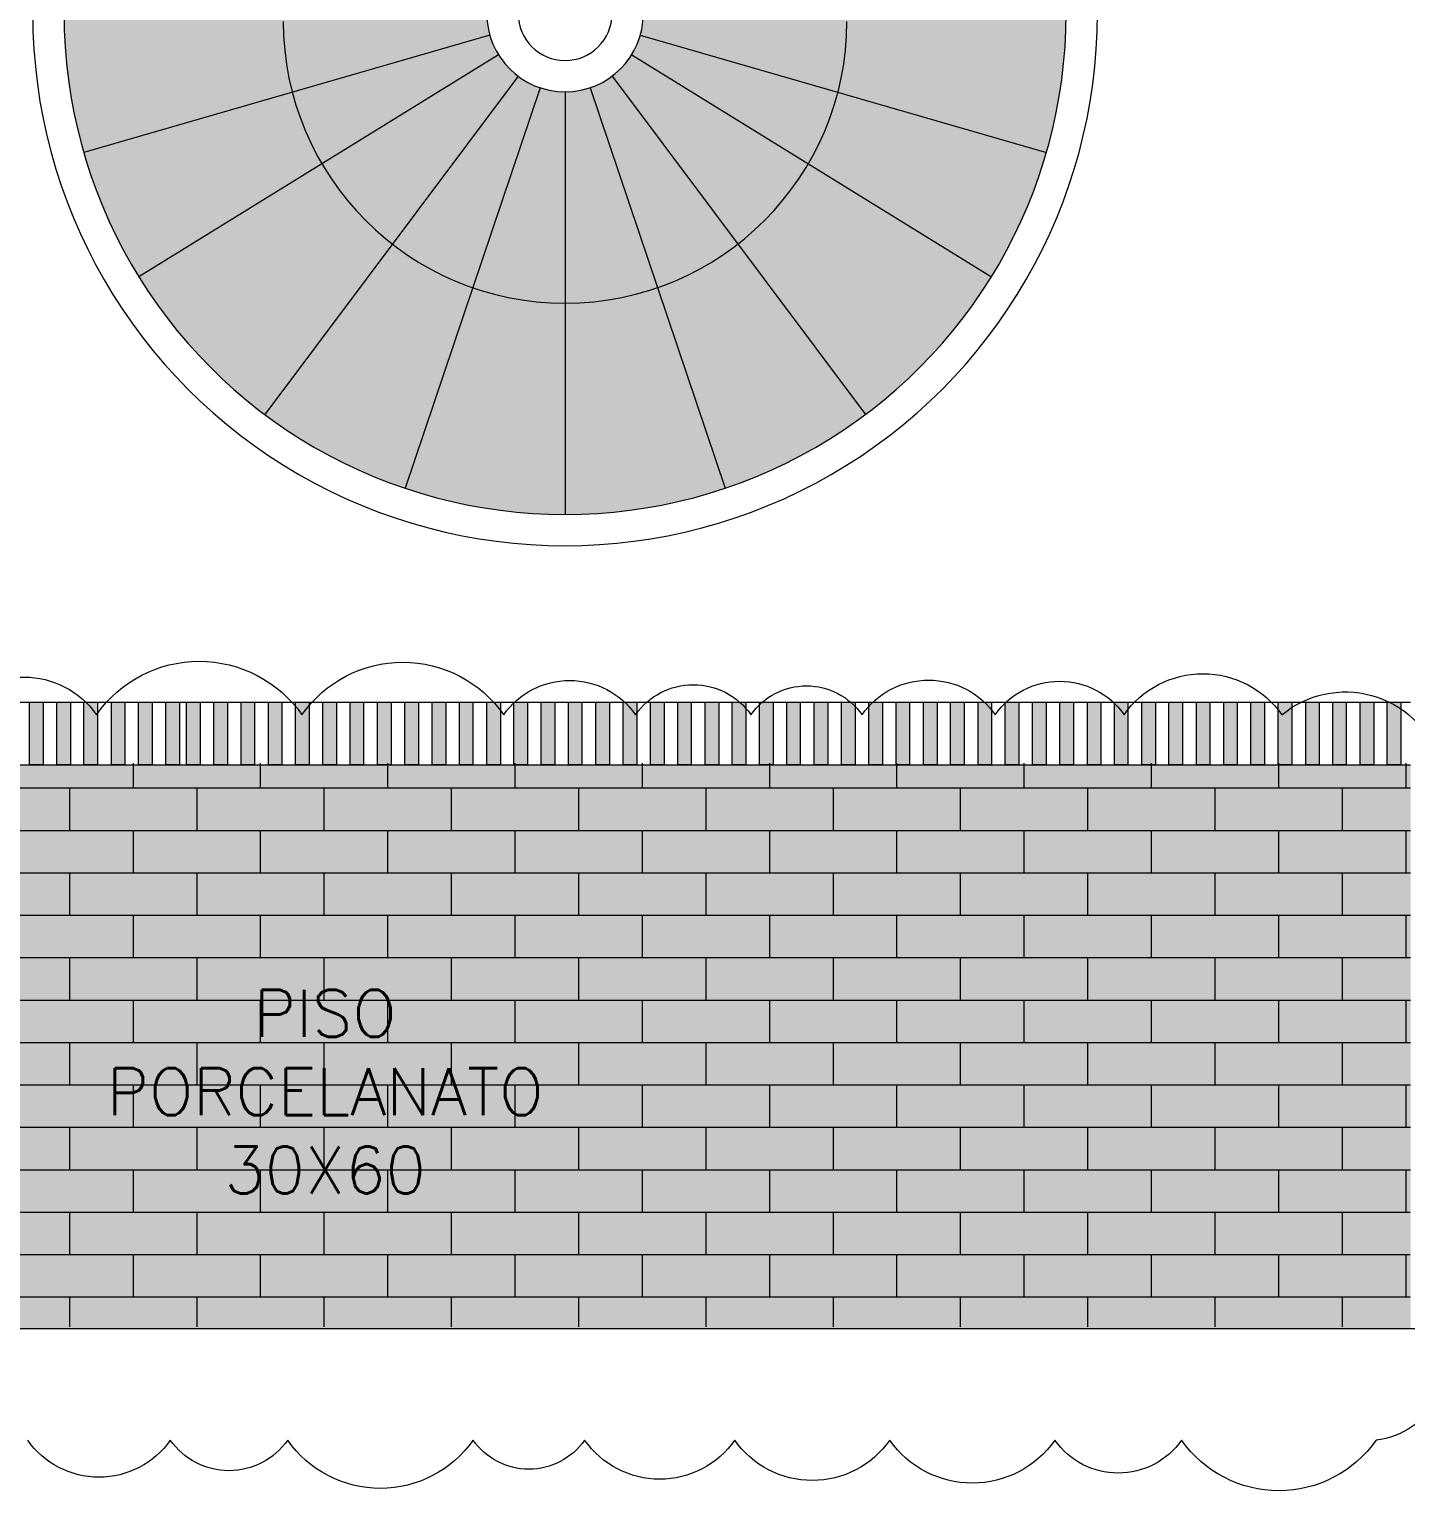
# Model space of a CAD drawing. Header units: metres. Extents: x 8 to 2416, y -346 to 476.
# Drawn here: x 130.956 to 135.351, y -191.311 to -186.643 of the extents above; entities that cross this region are included whole.
import ezdxf

# ---------------------------------------------------------------- set-up
doc = ezdxf.new("R2010")
doc.units = ezdxf.units.M
doc.linetypes.add('0', pattern=[0])
doc.layers.get('0').update_dxf_attribs({"color": 250, "linetype": '0', "lineweight": 20})
for name, color, linetype, lineweight in [('A-DOOR', 35, 'Continuous', 5), ('baños', 140, 'Continuous', 0), ('muros bajitos', 252, 'Continuous', 5), ('piso', 253, 'Continuous', 0), ('SE-3', 253, 'Continuous', 5), ('textos', 7, 'Continuous', 0)]:
    doc.layers.add(name, color=color, linetype=linetype, lineweight=lineweight)
doc.layers.add('hatch piso', color=253, linetype='Continuous', lineweight=0, transparency=0.7)
doc.styles.get("Standard").update_dxf_attribs({"font": 'arial.ttf', "height": 0.1875})

# ---------------------------------------------------------------- blocks, each defined once
blk = doc.blocks.new('PL BASE 1N NASAS 09')
at = {"layer": 'A-DOOR'}
h = blk.add_hatch(color=256, dxfattribs=at)
h.dxf.hatch_style = 1
h.paths.add_polyline_path([(-108.9454, -53.2497), (-108.9021, -53.2497), (-108.9021, -53.4497), (-108.9454, -53.4497)])
h.paths.add_polyline_path([(-109.0329, -53.2497), (-108.9897, -53.2497), (-108.9897, -53.4497), (-109.0329, -53.4497)])
h.paths.add_polyline_path([(-109.1205, -53.2497), (-109.0772, -53.2497), (-109.0772, -53.4497), (-109.1205, -53.4497)])
h.paths.add_polyline_path([(-109.207, -53.2497), (-109.1637, -53.2497), (-109.1637, -53.4497), (-109.207, -53.4497)])
h.paths.add_polyline_path([(-109.2945, -53.2497), (-109.2512, -53.2497), (-109.2512, -53.4497), (-109.2945, -53.4497)])
h.paths.add_polyline_path([(-109.381, -53.2497), (-109.3378, -53.2497), (-109.3378, -53.4497), (-109.381, -53.4497)])
h.paths.add_polyline_path([(-109.4686, -53.2497), (-109.4253, -53.2497), (-109.4253, -53.4497), (-109.4686, -53.4497)])
h.paths.add_polyline_path([(-109.5551, -53.2497), (-109.5118, -53.2497), (-109.5118, -53.4497), (-109.5551, -53.4497)])
h.paths.add_polyline_path([(-109.6426, -53.2497), (-109.5994, -53.2497), (-109.5994, -53.4497), (-109.6426, -53.4497)])
h.paths.add_polyline_path([(-109.7302, -53.2497), (-109.6869, -53.2497), (-109.6869, -53.4497), (-109.7302, -53.4497)])
h.paths.add_polyline_path([(-109.8177, -53.2497), (-109.7744, -53.2497), (-109.7744, -53.4497), (-109.8177, -53.4497)])
h.paths.add_polyline_path([(-109.9042, -53.2497), (-109.861, -53.2497), (-109.861, -53.4497), (-109.9042, -53.4497)])
h.paths.add_polyline_path([(-109.9918, -53.2497), (-109.9485, -53.2497), (-109.9485, -53.4497), (-109.9918, -53.4497)])
h.paths.add_polyline_path([(-110.0783, -53.2497), (-110.035, -53.2497), (-110.035, -53.4497), (-110.0783, -53.4497)])
h.paths.add_polyline_path([(-110.1658, -53.2497), (-110.1225, -53.2497), (-110.1225, -53.4497), (-110.1658, -53.4497)])
h.paths.add_polyline_path([(-110.2523, -53.2497), (-110.2091, -53.2497), (-110.2091, -53.4497), (-110.2523, -53.4497)])
h.paths.add_polyline_path([(-110.3399, -53.2497), (-110.2966, -53.2497), (-110.2966, -53.4497), (-110.3399, -53.4497)])
h.paths.add_polyline_path([(-110.4058, -53.2497), (-110.3625, -53.2497), (-110.3625, -53.4497), (-110.4058, -53.4497)])
h.paths.add_polyline_path([(-110.4933, -53.2497), (-110.45, -53.2497), (-110.45, -53.4497), (-110.4933, -53.4497)])
h.paths.add_polyline_path([(-110.5798, -53.2497), (-110.5366, -53.2497), (-110.5366, -53.4497), (-110.5798, -53.4497)])
h.paths.add_polyline_path([(-110.6674, -53.2497), (-110.6241, -53.2497), (-110.6241, -53.4497), (-110.6674, -53.4497)])
h.paths.add_polyline_path([(-110.7539, -53.2497), (-110.7106, -53.2497), (-110.7106, -53.4497), (-110.7539, -53.4497)])
h.paths.add_polyline_path([(-110.8414, -53.2497), (-110.7982, -53.2497), (-110.7982, -53.4497), (-110.8414, -53.4497)])
h.paths.add_polyline_path([(-110.9279, -53.2497), (-110.8847, -53.2497), (-110.8847, -53.4497), (-110.9279, -53.4497)])
h.paths.add_polyline_path([(-111.0155, -53.2497), (-110.9722, -53.2497), (-110.9722, -53.4497), (-111.0155, -53.4497)])
h.paths.add_polyline_path([(-111.103, -53.2497), (-111.0597, -53.2497), (-111.0597, -53.4497), (-111.103, -53.4497)])
h.paths.add_polyline_path([(-111.1905, -53.2497), (-111.1473, -53.2497), (-111.1473, -53.4497), (-111.1905, -53.4497)])
h.paths.add_polyline_path([(-111.2771, -53.2497), (-111.2338, -53.2497), (-111.2338, -53.4497), (-111.2771, -53.4497)])
h.paths.add_polyline_path([(-111.3646, -53.2497), (-111.3213, -53.2497), (-111.3213, -53.4497), (-111.3646, -53.4497)])
h.paths.add_polyline_path([(-111.4511, -53.2497), (-111.4079, -53.2497), (-111.4079, -53.4497), (-111.4511, -53.4497)])
h.paths.add_polyline_path([(-111.5387, -53.2497), (-111.4954, -53.2497), (-111.4954, -53.4497), (-111.5387, -53.4497)])
h.paths.add_polyline_path([(-111.6252, -53.2497), (-111.5819, -53.2497), (-111.5819, -53.4497), (-111.6252, -53.4497)])
h.paths.add_polyline_path([(-111.7127, -53.2497), (-111.6695, -53.2497), (-111.6695, -53.4497), (-111.7127, -53.4497)])
h.paths.add_polyline_path([(-111.7993, -53.2497), (-111.756, -53.2497), (-111.756, -53.4497), (-111.7993, -53.4497)], flags=0)
h.paths.add_polyline_path([(-106.5056, -53.2497), (-106.4623, -53.2497), (-106.4623, -53.4497), (-106.5056, -53.4497)])
h.paths.add_polyline_path([(-106.5921, -53.2497), (-106.5488, -53.2497), (-106.5488, -53.4497), (-106.5921, -53.4497)])
h.paths.add_polyline_path([(-106.6796, -53.2497), (-106.6363, -53.2497), (-106.6363, -53.4497), (-106.6796, -53.4497)])
h.paths.add_polyline_path([(-106.7661, -53.2497), (-106.7229, -53.2497), (-106.7229, -53.4497), (-106.7661, -53.4497)])
h.paths.add_polyline_path([(-106.8537, -53.2497), (-106.8104, -53.2497), (-106.8104, -53.4497), (-106.8537, -53.4497)])
h.paths.add_polyline_path([(-107.0277, -53.2497), (-106.9845, -53.2497), (-106.9845, -53.4497), (-107.0277, -53.4497)])
h.paths.add_polyline_path([(-106.9412, -53.2497), (-106.8979, -53.2497), (-106.8979, -53.4497), (-106.9412, -53.4497)])
h.paths.add_polyline_path([(-107.1153, -53.2497), (-107.072, -53.2497), (-107.072, -53.4497), (-107.1153, -53.4497)])
h.paths.add_polyline_path([(-107.2028, -53.2497), (-107.1595, -53.2497), (-107.1595, -53.4497), (-107.2028, -53.4497)])
h.paths.add_polyline_path([(-107.2893, -53.2497), (-107.2461, -53.2497), (-107.2461, -53.4497), (-107.2893, -53.4497)])
h.paths.add_polyline_path([(-107.3769, -53.2497), (-107.3336, -53.2497), (-107.3336, -53.4497), (-107.3769, -53.4497)])
h.paths.add_polyline_path([(-107.4634, -53.2497), (-107.4201, -53.2497), (-107.4201, -53.4497), (-107.4634, -53.4497)])
h.paths.add_polyline_path([(-107.5509, -53.2497), (-107.5076, -53.2497), (-107.5076, -53.4497), (-107.5509, -53.4497)])
h.paths.add_polyline_path([(-107.6384, -53.2497), (-107.5952, -53.2497), (-107.5952, -53.4497), (-107.6384, -53.4497)])
h.paths.add_polyline_path([(-107.726, -53.2497), (-107.6827, -53.2497), (-107.6827, -53.4497), (-107.726, -53.4497)])
h.paths.add_polyline_path([(-107.8125, -53.2497), (-107.7692, -53.2497), (-107.7692, -53.4497), (-107.8125, -53.4497)])
h.paths.add_polyline_path([(-107.9, -53.2497), (-107.8568, -53.2497), (-107.8568, -53.4497), (-107.9, -53.4497)])
h.paths.add_polyline_path([(-107.9866, -53.2497), (-107.9433, -53.2497), (-107.9433, -53.4497), (-107.9866, -53.4497)])
h.paths.add_polyline_path([(-108.0741, -53.2497), (-108.0308, -53.2497), (-108.0308, -53.4497), (-108.0741, -53.4497)])
h.paths.add_polyline_path([(-108.1606, -53.2497), (-108.1174, -53.2497), (-108.1174, -53.4497), (-108.1606, -53.4497)])
h.paths.add_polyline_path([(-108.2482, -53.2497), (-108.2049, -53.2497), (-108.2049, -53.4497), (-108.2482, -53.4497)])
h.paths.add_polyline_path([(-108.3357, -53.2497), (-108.2924, -53.2497), (-108.2924, -53.4497), (-108.3357, -53.4497)])
h.paths.add_polyline_path([(-108.4232, -53.2497), (-108.3799, -53.2497), (-108.3799, -53.4497), (-108.4232, -53.4497)])
h.paths.add_polyline_path([(-108.5097, -53.2497), (-108.4665, -53.2497), (-108.4665, -53.4497), (-108.5097, -53.4497)])
h.paths.add_polyline_path([(-108.5973, -53.2497), (-108.554, -53.2497), (-108.554, -53.4497), (-108.5973, -53.4497)])
h.paths.add_polyline_path([(-108.6838, -53.2497), (-108.6405, -53.2497), (-108.6405, -53.4497), (-108.6838, -53.4497)])
h.paths.add_polyline_path([(-108.7713, -53.2497), (-108.7281, -53.2497), (-108.7281, -53.4497), (-108.7713, -53.4497)])
h.paths.add_polyline_path([(-108.8579, -53.2497), (-108.8146, -53.2497), (-108.8146, -53.4497), (-108.8579, -53.4497)])
edge = h.paths.add_edge_path()
edge.add_line((-111.756, -53.2497), (-111.756, -53.4497))
edge.add_line((-111.757, -53.4497), (-111.7993, -53.4497))
edge.add_line((-111.7993, -53.4497), (-111.7993, -53.2497))
edge.add_line((-111.7993, -53.2497), (-111.757, -53.2497))
for p, q in [((-111.8311, -53.2497), (-106.4311, -53.2497)), ((-111.8311, -53.4497), (-106.4311, -53.4497))]:
    blk.add_line(p, q, dxfattribs=at)
for points in [[(-110.8415, -53.2497), (-110.7982, -53.2497), (-110.7982, -53.4497), (-110.8415, -53.4497)], [(-110.7539, -53.2497), (-110.7107, -53.2497), (-110.7107, -53.4497), (-110.7539, -53.4497)], [(-110.6674, -53.2497), (-110.6241, -53.2497), (-110.6241, -53.4497), (-110.6674, -53.4497)], [(-110.5799, -53.2497), (-110.5366, -53.2497), (-110.5366, -53.4497), (-110.5799, -53.4497)], [(-110.4933, -53.2497), (-110.4501, -53.2497), (-110.4501, -53.4497), (-110.4933, -53.4497)], [(-110.4058, -53.2497), (-110.3625, -53.2497), (-110.3625, -53.4497), (-110.4058, -53.4497)], [(-110.3399, -53.2497), (-110.2966, -53.2497), (-110.2966, -53.4497), (-110.3399, -53.4497)], [(-110.2524, -53.2497), (-110.2091, -53.2497), (-110.2091, -53.4497), (-110.2524, -53.4497)], [(-110.1659, -53.2497), (-110.1226, -53.2497), (-110.1226, -53.4497), (-110.1659, -53.4497)], [(-110.0783, -53.2497), (-110.0351, -53.2497), (-110.0351, -53.4497), (-110.0783, -53.4497)], [(-109.9918, -53.2497), (-109.9485, -53.2497), (-109.9485, -53.4497), (-109.9918, -53.4497)], [(-109.9043, -53.2497), (-109.861, -53.2497), (-109.861, -53.4497), (-109.9043, -53.4497)], [(-109.8177, -53.2497), (-109.7745, -53.2497), (-109.7745, -53.4497), (-109.8177, -53.4497)], [(-109.7302, -53.2497), (-109.6869, -53.2497), (-109.6869, -53.4497), (-109.7302, -53.4497)], [(-109.6427, -53.2497), (-109.5994, -53.2497), (-109.5994, -53.4497), (-109.6427, -53.4497)], [(-109.5551, -53.2497), (-109.5119, -53.2497), (-109.5119, -53.4497), (-109.5551, -53.4497)], [(-109.4686, -53.2497), (-109.4253, -53.2497), (-109.4253, -53.4497), (-109.4686, -53.4497)], [(-109.3811, -53.2497), (-109.3378, -53.2497), (-109.3378, -53.4497), (-109.3811, -53.4497)], [(-109.2946, -53.2497), (-109.2513, -53.2497), (-109.2513, -53.4497), (-109.2946, -53.4497)], [(-109.207, -53.2497), (-109.1638, -53.2497), (-109.1638, -53.4497), (-109.207, -53.4497)], [(-109.1205, -53.2497), (-109.0772, -53.2497), (-109.0772, -53.4497), (-109.1205, -53.4497)], [(-109.033, -53.2497), (-108.9897, -53.2497), (-108.9897, -53.4497), (-109.033, -53.4497)], [(-108.9454, -53.2497), (-108.9022, -53.2497), (-108.9022, -53.4497), (-108.9454, -53.4497)], [(-108.8579, -53.2497), (-108.8146, -53.2497), (-108.8146, -53.4497), (-108.8579, -53.4497)], [(-108.7714, -53.2497), (-108.7281, -53.2497), (-108.7281, -53.4497), (-108.7714, -53.4497)], [(-108.6838, -53.2497), (-108.6406, -53.2497), (-108.6406, -53.4497), (-108.6838, -53.4497)], [(-108.5973, -53.2497), (-108.554, -53.2497), (-108.554, -53.4497), (-108.5973, -53.4497)], [(-108.5098, -53.2497), (-108.4665, -53.2497), (-108.4665, -53.4497), (-108.5098, -53.4497)], [(-108.4233, -53.2497), (-108.38, -53.2497), (-108.38, -53.4497), (-108.4233, -53.4497)], [(-108.3357, -53.2497), (-108.2925, -53.2497), (-108.2925, -53.4497), (-108.3357, -53.4497)], [(-108.2482, -53.2497), (-108.2049, -53.2497), (-108.2049, -53.4497), (-108.2482, -53.4497)], [(-108.1607, -53.2497), (-108.1174, -53.2497), (-108.1174, -53.4497), (-108.1607, -53.4497)], [(-108.0741, -53.2497), (-108.0309, -53.2497), (-108.0309, -53.4497), (-108.0741, -53.4497)], [(-107.9866, -53.2497), (-107.9433, -53.2497), (-107.9433, -53.4497), (-107.9866, -53.4497)], [(-107.9001, -53.2497), (-107.8568, -53.2497), (-107.8568, -53.4497), (-107.9001, -53.4497)], [(-107.8125, -53.2497), (-107.7693, -53.2497), (-107.7693, -53.4497), (-107.8125, -53.4497)], [(-107.726, -53.2497), (-107.6827, -53.2497), (-107.6827, -53.4497), (-107.726, -53.4497)], [(-107.6385, -53.2497), (-107.5952, -53.2497), (-107.5952, -53.4497), (-107.6385, -53.4497)], [(-107.551, -53.2497), (-107.5077, -53.2497), (-107.5077, -53.4497), (-107.551, -53.4497)], [(-107.4634, -53.2497), (-107.4202, -53.2497), (-107.4202, -53.4497), (-107.4634, -53.4497)], [(-107.3769, -53.2497), (-107.3336, -53.2497), (-107.3336, -53.4497), (-107.3769, -53.4497)], [(-107.2894, -53.2497), (-107.2461, -53.2497), (-107.2461, -53.4497), (-107.2894, -53.4497)], [(-107.2028, -53.2497), (-107.1596, -53.2497), (-107.1596, -53.4497), (-107.2028, -53.4497)], [(-107.1153, -53.2497), (-107.072, -53.2497), (-107.072, -53.4497), (-107.1153, -53.4497)], [(-107.0278, -53.2497), (-106.9845, -53.2497), (-106.9845, -53.4497), (-107.0278, -53.4497)], [(-106.9412, -53.2497), (-106.898, -53.2497), (-106.898, -53.4497), (-106.9412, -53.4497)], [(-106.8537, -53.2497), (-106.8104, -53.2497), (-106.8104, -53.4497), (-106.8537, -53.4497)], [(-106.7662, -53.2497), (-106.7229, -53.2497), (-106.7229, -53.4497), (-106.7662, -53.4497)], [(-106.6797, -53.2497), (-106.6364, -53.2497), (-106.6364, -53.4497), (-106.6797, -53.4497)], [(-106.5921, -53.2497), (-106.5489, -53.2497), (-106.5489, -53.4497), (-106.5921, -53.4497)], [(-106.5056, -53.2497), (-106.4623, -53.2497), (-106.4623, -53.4497), (-106.5056, -53.4497)]]:
    blk.add_lwpolyline(points, close=True, dxfattribs=at)
at = {"layer": 'muros bajitos'}
for radius, end in [(1.7, 0.001), (1.6, 0.001), (0.25, 0), (0.15, 0)]:
    blk.add_arc((-109.1311, -51.0497), radius, 180, end, dxfattribs=at)
at = {"layer": 'piso'}
for p, q in [((-109.3712, -51.1191), (-110.6682, -51.494)), ((-108.8909, -51.1191), (-107.594, -51.494)), ((-109.3438, -51.1811), (-110.4922, -51.8907)), ((-108.9184, -51.1811), (-107.7699, -51.8907)), ((-109.281, -51.2498), (-110.0903, -52.3303)), ((-108.9812, -51.2498), (-108.1718, -52.3303)), ((-109.2109, -51.2866), (-109.6418, -52.566)), ((-109.2109, -51.2866), (-109.6418, -52.566)), ((-109.1311, -51.2997), (-109.1311, -52.6497)), ((-109.1311, -51.2997), (-109.1311, -52.6497)), ((-109.0513, -51.2866), (-108.6204, -52.566)), ((-109.0513, -51.2866), (-108.6204, -52.566)), ((-114.4711, -55.2497), (-106.3911, -55.2497))]:
    blk.add_line(p, q, dxfattribs=at)
at = {"layer": 'textos'}
blk.add_line((-109.1311, -51.9747), (-109.1311, -51.9747), dxfattribs=at)
for start, end in [(180, 270), (270, 0)]:
    blk.add_arc((-109.1311, -51.0747), 0.9, start, end, dxfattribs=at)
blk = doc.blocks.new('PL MUEBLES 1N NASAS 09')
at = {"layer": 'hatch piso'}
h = blk.add_hatch(dxfattribs=at)
h.set_pattern_fill('AR-BRSTD', color=256, scale=0.002)
h.set_pattern_definition([(0, (-12.57728, 39.359), (0, 0.1354836), []), (90, (-12.57728, 39.359), (-0.2032, 0.1354836), [0.1354836, -0.1354836])])
h.paths.add_polyline_path([(47.8305, 32.959), (47.8305, 34.559), (50.4305, 34.559), (50.4305, 34.759), (55.8305, 34.759), (55.8291, 32.959)])
at = {"layer": 'baños'}
blk.add_blockref('PL BASE 1N NASAS 09', (162.2615, 88.2033), dxfattribs=at)

msp = doc.modelspace()

# ---------------------------------------------------------------- hatches: boundary and pattern name
at = {"layer": 'SE-3', "true_color": 0xffc78f, "transparency": 33554483}
h = msp.add_hatch(color=31, dxfattribs=at)
h.dxf.hatch_style = 1
h.paths.add_polyline_path([(132.41706, -184.79253), (131.06706, -184.79253), (131.06706, -186.59253, 0.9967165), (134.26703, -186.60306), (134.26703, -184.79253), (132.91703, -184.79253), (132.91703, -186.59669, -0.991714), (132.41706, -186.59253)])
at = {"layer": 'SE-3', "true_color": 0x84b4e1, "transparency": 33554508}
h = msp.add_hatch(color=151, dxfattribs=at)
h.dxf.hatch_style = 1
edge = h.paths.add_edge_path()
edge.add_line((127.42667, -189.19331), (129.89707, -189.19253))
edge.add_arc((129.89706, -189.12253), 0.07, 270.00019, 360)
edge.add_line((129.96706, -189.12253), (129.96706, -188.99253))
edge.add_line((129.96706, -188.99253), (135.36706, -188.99253))
edge.add_line((135.36706, -188.99253), (135.36706, -190.79175))
edge.add_line((135.36706, -190.79175), (127.3673, -190.79331))
edge.add_line((127.3673, -190.79331), (127.3673, -189.25681))
edge.add_arc((127.43706, -189.26253), 0.07, 98.53841, 175.31462, ccw=False)

# ---------------------------------------------------------------- linework, layer by layer
at = {"color": 6}
for points in [[(130.70768, -188.83228, -0.5205671), (131.17065, -188.83228, -0.5205671), (131.8267, -188.83228, -0.5205671), (132.47103, -188.83228, -0.5205671), (132.89195, -188.83228, -0.5205671), (133.26052, -188.83228, -0.5205671), (133.61515, -188.83228, -0.5205671), (134.04055, -188.83228, -0.5205671), (134.45185, -188.83228, -0.5205671), (134.95591, -188.83228, -0.5205671), (135.45734, -188.97015, -0.5205671)], [(135.45734, -190.77607, -0.5205671), (135.25666, -191.14946, -0.5205671), (134.63582, -191.14946, -0.5205671), (134.23101, -191.14946, -0.5205671), (133.70366, -191.14946, -0.5205671), (133.20895, -191.14946, -0.5205671), (132.72952, -191.14946, -0.5205671), (132.37329, -191.14946, -0.5205671), (131.7812, -191.14946, -0.5205671), (131.40638, -191.14946, -0.5205671), (130.95112, -191.14946, -0.5205671)]]:
    msp.add_lwpolyline(points, format="xyb", dxfattribs=at)

# ---------------------------------------------------------------- block references
msp.add_blockref('PL MUEBLES 1N NASAS 09', (79.53659, -223.74611))

# ---------------------------------------------------------------- texts
at = {"layer": 'textos', "color": 5, "insert": (134.02077, -190.3612), "char_height": 0.15, "width": 4.2399171, "attachment_point": 9}
msp.add_mtext('\\pxqc;{\\Fromans|c0;PISO \\PPORCELANATO\\P30X60}', dxfattribs=at)

doc.saveas('drawing.dxf')
